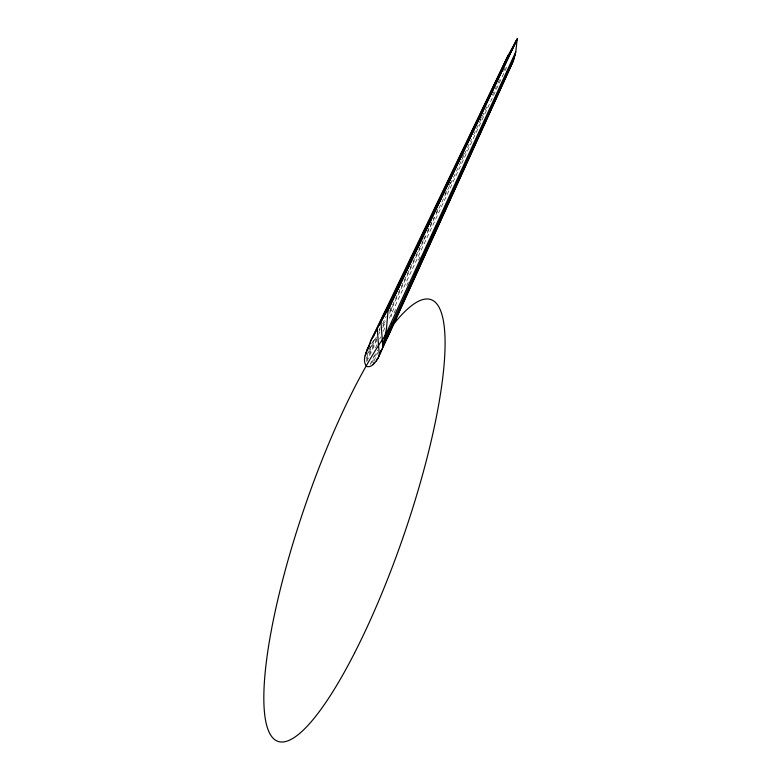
<?xml version="1.0" encoding="UTF-8"?>
<svg xmlns="http://www.w3.org/2000/svg" width="781" height="781" viewBox="0 0 781 781"><rect width="100%" height="100%" fill="white"/><g stroke="black" fill="none" stroke-linecap="round" stroke-linejoin="round"><path stroke-width="0.59" stroke-dasharray="3.9 2.93" d="M373.826 361.212L377.858 352.436M371.688 363.204L377.77 350.015M370.106 364.62L375.192 353.627M394.034 312.947L396.582 307.45M406.764 285.455L408.297 282.156M418.479 260.171L420.012 256.871M375.515 347.877L377.057 344.577M379.625 339.081L380.65 336.884M383.217 331.388L385.785 325.892M389.387 318.199L506.459 67.625L505.649 66.815M366.728 361.652L377.057 339.735M382.739 327.678L385.843 321.098M389.455 313.425L461.239 161.071M461.756 159.978L471.568 139.155M473.637 134.771L478.802 123.808M479.319 122.715L487.578 105.181M492.225 95.311L496.355 86.545M497.907 83.255L500.484 77.778M503.589 71.198L505.131 67.908M366.338 360.627L376.676 338.739M378.746 334.366L379.781 332.179M382.885 325.609L385.472 320.142M389.602 311.385L423.224 240.265M423.741 239.171L425.294 235.891M427.363 231.518L434.08 217.294M436.149 212.91L438.737 207.443M444.945 194.313L446.498 191.033M449.085 185.566L451.662 180.089M462.528 157.108L464.08 153.828M480.11 119.913L481.662 116.633M367.07 354.974L375.876 336.484M378.98 329.963L380.015 327.786M366.035 358.821L376.393 337.001M378.98 331.544L380.015 329.367M382.602 323.91L386.224 316.276M368.778 350.142L374.47 338.212M390.89 307.05A233.753 51.448 -70.9 0 1 391.681 316.5"/><path stroke-width="1.17" d="M517.159 39.05L508.265 55.109L370.399 341.58C368.31 349.068 360.637 359.387 366.787 366.553C372.049 367.831 375.485 362.091 377.916 358.401L513.361 60.791L515.792 51.858L517.159 39.05L388.157 309.52L386.449 328.889L382.778 346.393L380.913 321.723L390.168 302.354A233.753 51.448 -70.9 0 1 390.549 304.649M508.265 55.109L471.587 132.692M391.867 323.285A233.753 51.448 -70.9 0 1 391.857 326.79L377.916 358.401M376.266 360.988L377.252 358.811M379.732 353.363L381.226 350.103M384.701 342.478L386.683 338.124M387.669 335.947L514.367 57.892M387.532 337.656L513.361 60.791M373.142 364.551L374.138 362.364M384.154 341.18L515.157 54.914M485.235 120.713L488.232 114.153M489.228 111.966L492.723 104.322M504.721 78.08L505.717 75.894M385.423 335.088L515.792 51.858M391.857 326.79L382.778 346.393M370.399 341.58L390.168 302.354M365.225 355.765L366.767 352.524M445.775 187.401L448.87 180.928M454.552 169.057L458.164 161.501M479.339 117.257L485.538 104.303M489.667 95.672L494.832 84.885M500.504 73.014L505.668 62.216M380.913 321.723L387.952 309.637L517.051 39.109M388.206 309.764L517.188 39.177M367.031 349.966L370.624 342.478M373.191 337.138L375.241 332.862M375.759 331.798L506.576 59.307M366.045 352.827L369.14 346.383M379.439 324.906L383.041 317.389M383.549 316.315L387.161 308.798M389.729 303.428L392.306 298.059M392.823 296.985L397.968 286.246M402.088 277.655L403.631 274.434M406.208 269.064L421.135 237.922M424.737 230.405L426.797 226.109M427.314 225.035L430.917 217.518M435.037 208.937L436.071 206.789M436.579 205.715L440.181 198.198M442.759 192.829L471.08 133.766M512.033 63.534L510.218 66.053M379.332 355.697L377.243 328.371M386.898 308.173A233.753 51.448 -70.9 0 1 387.093 310.34M387.249 335.166A233.753 51.448 -70.9 0 1 387.044 338.632M354.554 652.994A233.753 51.448 -70.9 0 0 433.025 300.568A233.753 51.448 -70.9 0 0 275.908 608.038A233.753 51.448 -70.9 0 0 354.554 652.994"/></g></svg>
